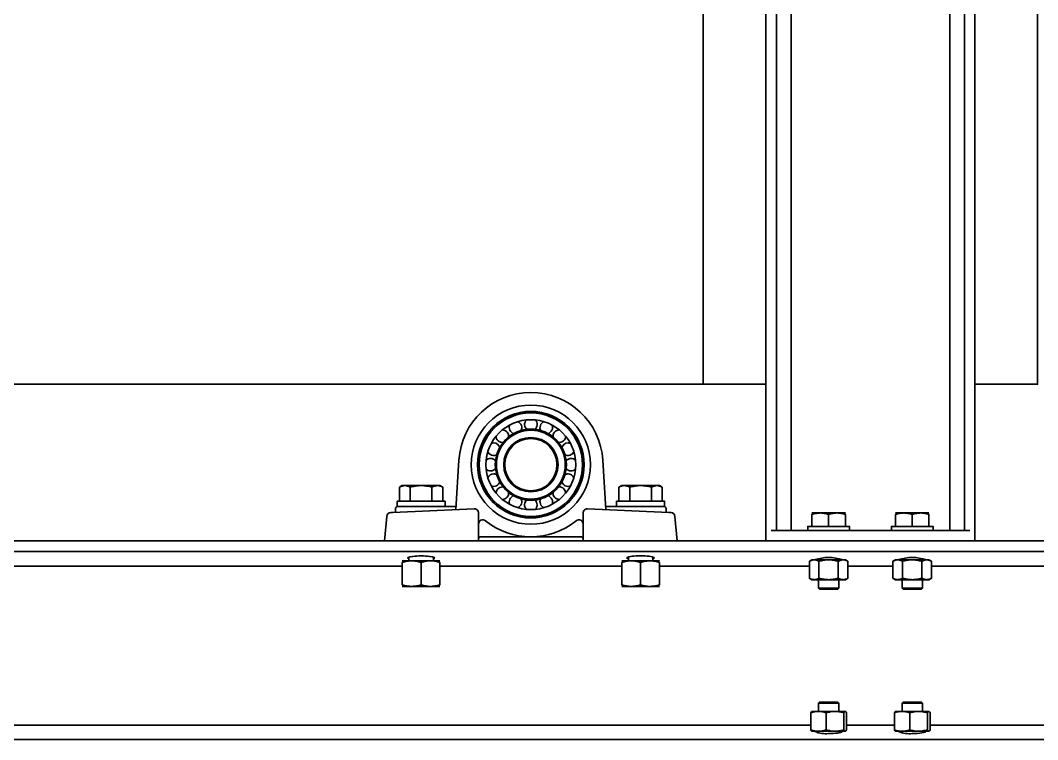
# Model space of a CAD drawing. Header units: millimetres. Extents: x -8400 to 8400, y -5940 to 5940.
# Drawn here: x -4078.1 to -3591.3, y 2645.8 to 2989.8 of the extents above; entities that cross this region are included whole.
import ezdxf

# ---------------------------------------------------------------- set-up
doc = ezdxf.new("R2010")
doc.units = ezdxf.units.MM
doc.layers.add('粗实线层', color=7, linetype='Continuous', lineweight=35)

msp = doc.modelspace()

# ---------------------------------------------------------------- linework, layer by layer
at = {"layer": '粗实线层', "linetype": 'Continuous', "lineweight": 35}
for points in [[(-3621.342, 3240.771), (-3721.342, 3240.771), (-3721.342, 2740.77), (-3621.342, 2740.77)], [(-3785.842, 2731.27), (-3784.42, 2731.27), (-3782.905, 2731.27), (-3781.342, 2731.27), (-3779.779, 2731.27), (-3778.264, 2731.27), (-3776.842, 2731.27), (-3776.985, 2731.27), (-3777.129, 2731.267), (-3777.201, 2731.265), (-3777.272, 2731.262), (-3777.344, 2731.26), (-3777.416, 2731.256), (-3777.702, 2731.239), (-3777.987, 2731.215), (-3778.554, 2731.147), (-3779.118, 2731.053), (-3780.236, 2730.799), (-3781.342, 2730.467), (-3782.45, 2730.8), (-3783.569, 2731.054), (-3784.132, 2731.147), (-3784.699, 2731.215), (-3785.269, 2731.256)], [(-3695.961, 2731.056), (-3695.395, 2731.211), (-3694.823, 2731.352), (-3694.679, 2731.385), (-3694.535, 2731.416), (-3694.391, 2731.446), (-3694.247, 2731.475), (-3693.958, 2731.53), (-3693.669, 2731.579), (-3693.09, 2731.661), (-3692.509, 2731.721), (-3691.926, 2731.758), (-3691.342, 2731.77), (-3690.755, 2731.758), (-3690.167, 2731.721), (-3690.093, 2731.714), (-3690.019, 2731.708), (-3689.946, 2731.7), (-3689.872, 2731.693), (-3689.726, 2731.677), (-3689.579, 2731.66), (-3689.288, 2731.621), (-3688.998, 2731.576), (-3688.422, 2731.472), (-3687.851, 2731.35), (-3687.285, 2731.211), (-3686.723, 2731.056), (-3686.155, 2731.352), (-3685.582, 2731.577), (-3685.293, 2731.66), (-3685.001, 2731.721), (-3684.855, 2731.743), (-3684.708, 2731.758), (-3684.635, 2731.763), (-3684.561, 2731.767), (-3684.487, 2731.77), (-3684.414, 2731.77), (-3685.214, 2731.77), (-3686.2, 2731.77), (-3687.342, 2731.77), (-3688.606, 2731.77), (-3689.953, 2731.77), (-3691.342, 2731.77), (-3692.731, 2731.77), (-3694.078, 2731.77), (-3695.342, 2731.77), (-3696.484, 2731.77), (-3697.47, 2731.77), (-3698.27, 2731.77), (-3698.344, 2731.77), (-3698.417, 2731.767), (-3698.491, 2731.763), (-3698.565, 2731.758), (-3698.712, 2731.743), (-3698.858, 2731.721), (-3699.149, 2731.66), (-3699.438, 2731.577), (-3700.012, 2731.352), (-3700.58, 2731.056), (-3699.342, 2731.77), (-3699.22, 2731.77), (-3698.859, 2731.77), (-3698.27, 2731.77), (-3697.976, 2731.758), (-3697.683, 2731.721), (-3697.393, 2731.661), (-3697.104, 2731.578), (-3696.53, 2731.352)], [(-3646.723, 2731.056), (-3647.285, 2731.211), (-3647.851, 2731.35), (-3648.422, 2731.472), (-3648.998, 2731.576), (-3649.288, 2731.621), (-3649.579, 2731.66), (-3649.726, 2731.677), (-3649.872, 2731.693), (-3649.946, 2731.7), (-3650.019, 2731.708), (-3650.093, 2731.714), (-3650.167, 2731.721), (-3650.755, 2731.758), (-3651.342, 2731.77), (-3651.926, 2731.758), (-3652.509, 2731.721), (-3653.09, 2731.661), (-3653.669, 2731.579), (-3653.958, 2731.53), (-3654.247, 2731.475), (-3654.391, 2731.446), (-3654.535, 2731.416), (-3654.679, 2731.385), (-3654.823, 2731.352), (-3655.395, 2731.211), (-3655.961, 2731.056), (-3655.961, 2722.985), (-3656.528, 2722.689), (-3657.102, 2722.463), (-3657.391, 2722.38), (-3657.683, 2722.32), (-3657.829, 2722.298), (-3657.976, 2722.283), (-3658.049, 2722.277), (-3658.123, 2722.274), (-3658.197, 2722.271), (-3658.27, 2722.271), (-3657.47, 2722.271), (-3656.484, 2722.271), (-3655.342, 2722.271), (-3654.078, 2722.271), (-3652.731, 2722.271), (-3651.342, 2722.271), (-3649.953, 2722.271), (-3648.606, 2722.271), (-3647.342, 2722.271), (-3646.2, 2722.271), (-3645.214, 2722.271), (-3644.414, 2722.271), (-3643.824, 2722.271), (-3643.463, 2722.271), (-3643.342, 2722.271), (-3642.104, 2722.985), (-3642.104, 2731.056), (-3642.673, 2731.352), (-3643.247, 2731.578), (-3643.536, 2731.661), (-3643.827, 2731.721), (-3644.12, 2731.758), (-3644.414, 2731.77), (-3644.487, 2731.77), (-3644.561, 2731.767), (-3644.635, 2731.763), (-3644.708, 2731.758), (-3644.855, 2731.743), (-3645.001, 2731.721), (-3645.292, 2731.66), (-3645.582, 2731.577), (-3646.155, 2731.352)], [(-3692.544, 2658.556), (-3693.447, 2658.852), (-3694.358, 2659.078), (-3694.817, 2659.161), (-3695.278, 2659.221), (-3695.742, 2659.258), (-3696.21, 2659.271), (-3696.326, 2659.269), (-3696.443, 2659.267), (-3696.56, 2659.263), (-3696.677, 2659.258), (-3696.91, 2659.242), (-3697.142, 2659.221), (-3697.604, 2659.16), (-3698.063, 2659.077), (-3698.974, 2658.852), (-3699.875, 2658.556), (-3699.875, 2650.485), (-3698.972, 2650.189), (-3698.061, 2649.963), (-3697.602, 2649.88), (-3697.141, 2649.82), (-3696.676, 2649.783), (-3696.21, 2649.77), (-3696.093, 2649.771), (-3695.976, 2649.773), (-3695.859, 2649.777), (-3695.742, 2649.783), (-3695.509, 2649.799), (-3695.277, 2649.82), (-3694.815, 2649.881), (-3694.356, 2649.963), (-3693.445, 2650.189), (-3692.544, 2650.485)], [(-3652.544, 2658.556), (-3653.447, 2658.852), (-3654.358, 2659.078), (-3654.817, 2659.161), (-3655.278, 2659.221), (-3655.742, 2659.258), (-3656.21, 2659.271), (-3656.326, 2659.269), (-3656.443, 2659.267), (-3656.56, 2659.263), (-3656.677, 2659.258), (-3656.91, 2659.242), (-3657.142, 2659.221), (-3657.604, 2659.16), (-3658.063, 2659.077), (-3658.974, 2658.852), (-3659.875, 2658.556), (-3659.875, 2650.485), (-3658.972, 2650.189), (-3658.061, 2649.963), (-3657.602, 2649.88), (-3657.141, 2649.82), (-3656.676, 2649.783), (-3656.21, 2649.77), (-3656.093, 2649.771), (-3655.976, 2649.773), (-3655.859, 2649.777), (-3655.742, 2649.783), (-3655.509, 2649.799), (-3655.277, 2649.82), (-3654.815, 2649.881), (-3654.356, 2649.963), (-3653.445, 2650.189), (-3652.544, 2650.485)], [(-3684.011, 2650.485), (-3683.863, 2650.189), (-3683.714, 2649.963), (-3683.638, 2649.88), (-3683.563, 2649.82), (-3683.487, 2649.783), (-3683.41, 2649.77), (-3683.711, 2649.77), (-3684.244, 2649.77), (-3684.993, 2649.77), (-3685.935, 2649.77), (-3687.041, 2649.77), (-3688.278, 2649.77), (-3687.736, 2649.783), (-3687.192, 2649.82), (-3687.124, 2649.826), (-3687.056, 2649.833), (-3686.988, 2649.84), (-3686.92, 2649.847), (-3686.785, 2649.864), (-3686.65, 2649.881), (-3686.38, 2649.92), (-3686.112, 2649.965), (-3685.58, 2650.068), (-3685.053, 2650.191), (-3684.53, 2650.33)]]:
    msp.add_lwpolyline(points, close=True, dxfattribs=at)
for points in [[(-3716.342, 3235.771), (-3716.342, 2745.77)], [(-3709.342, 2745.77), (-3709.342, 3235.771)], [(-3633.342, 3235.771), (-3633.342, 2745.77)], [(-3626.342, 2745.77), (-3626.342, 3235.771)], [(-3721.342, 3165.77), (-3751.342, 3165.77), (-3751.342, 2815.77), (-3721.342, 2815.77)], [(-3621.342, 3165.77), (-3591.342, 3165.77), (-3591.342, 2815.77), (-3621.342, 2815.77)], [(-4621.351, 2815.77), (-3751.358, 2815.77)], [(-3896.734, 2766.467), (-3895.342, 2767.27), (-3895.205, 2767.27), (-3894.799, 2767.27), (-3894.136, 2767.27), (-3894.467, 2767.256), (-3894.796, 2767.215), (-3895.123, 2767.147), (-3895.449, 2767.054), (-3896.094, 2766.8), (-3896.734, 2766.467), (-3896.734, 2759.771)], [(-3875.95, 2759.771), (-3875.95, 2766.467), (-3876.588, 2766.799), (-3877.234, 2767.053), (-3877.559, 2767.147), (-3877.887, 2767.215), (-3878.051, 2767.239), (-3878.216, 2767.256), (-3878.258, 2767.26), (-3878.299, 2767.262), (-3878.341, 2767.265), (-3878.382, 2767.267), (-3878.465, 2767.27), (-3878.548, 2767.27), (-3879.448, 2767.27), (-3880.557, 2767.27), (-3881.842, 2767.27), (-3883.264, 2767.27), (-3884.779, 2767.27), (-3886.342, 2767.27), (-3887.905, 2767.27), (-3889.42, 2767.27), (-3890.842, 2767.27), (-3892.127, 2767.27), (-3893.236, 2767.27), (-3894.136, 2767.27), (-3894.053, 2767.27), (-3893.971, 2767.267), (-3893.929, 2767.265), (-3893.888, 2767.262), (-3893.846, 2767.26), (-3893.805, 2767.256), (-3893.64, 2767.239), (-3893.475, 2767.215), (-3893.148, 2767.147), (-3892.822, 2767.053), (-3892.177, 2766.799), (-3891.538, 2766.467)], [(-3891.538, 2759.771), (-3891.538, 2766.467), (-3890.901, 2766.642), (-3890.258, 2766.8), (-3890.096, 2766.836), (-3889.934, 2766.872), (-3889.772, 2766.906), (-3889.61, 2766.939), (-3889.285, 2767), (-3888.96, 2767.055), (-3888.308, 2767.148), (-3887.655, 2767.215), (-3886.999, 2767.256), (-3886.342, 2767.27), (-3885.682, 2767.256), (-3885.02, 2767.215), (-3884.937, 2767.207), (-3884.854, 2767.2), (-3884.771, 2767.192), (-3884.689, 2767.184), (-3884.524, 2767.166), (-3884.359, 2767.146), (-3884.031, 2767.102), (-3883.705, 2767.052), (-3883.057, 2766.935), (-3882.415, 2766.797), (-3881.778, 2766.641), (-3881.146, 2766.467), (-3881.146, 2759.771)], [(-3881.146, 2766.467), (-3880.506, 2766.8), (-3879.86, 2767.054), (-3879.535, 2767.147), (-3879.208, 2767.215), (-3878.879, 2767.256), (-3878.548, 2767.27), (-3877.885, 2767.27), (-3877.479, 2767.27), (-3877.342, 2767.27), (-3875.95, 2766.467)], [(-3791.734, 2759.771), (-3791.734, 2766.467), (-3791.094, 2766.8), (-3790.449, 2767.054), (-3790.123, 2767.147), (-3789.796, 2767.215), (-3789.467, 2767.256), (-3789.136, 2767.27), (-3789.054, 2767.27), (-3788.97, 2767.267), (-3788.929, 2767.265), (-3788.888, 2767.262), (-3788.846, 2767.26), (-3788.805, 2767.256), (-3788.64, 2767.239), (-3788.475, 2767.215), (-3788.148, 2767.147), (-3787.822, 2767.053), (-3787.177, 2766.799), (-3786.538, 2766.467)], [(-3770.95, 2766.467), (-3772.342, 2767.27), (-3772.479, 2767.27), (-3772.885, 2767.27), (-3773.548, 2767.27), (-3774.447, 2767.27), (-3775.557, 2767.27), (-3776.842, 2767.27), (-3778.264, 2767.27), (-3779.779, 2767.27), (-3781.342, 2767.27), (-3782.905, 2767.27), (-3784.42, 2767.27), (-3785.842, 2767.27), (-3787.127, 2767.27), (-3788.236, 2767.27), (-3789.136, 2767.27), (-3789.799, 2767.27), (-3790.205, 2767.27), (-3790.342, 2767.27), (-3791.734, 2766.467)], [(-3786.538, 2759.771), (-3786.538, 2766.467), (-3785.901, 2766.642), (-3785.258, 2766.8), (-3785.096, 2766.836), (-3784.934, 2766.872), (-3784.772, 2766.906), (-3784.61, 2766.939), (-3784.285, 2767), (-3783.96, 2767.055), (-3783.308, 2767.148), (-3782.655, 2767.215), (-3782, 2767.256), (-3781.342, 2767.27), (-3780.682, 2767.256), (-3780.02, 2767.215), (-3779.937, 2767.207), (-3779.854, 2767.2), (-3779.771, 2767.192), (-3779.689, 2767.184), (-3779.524, 2767.166), (-3779.359, 2767.146), (-3779.031, 2767.102), (-3778.705, 2767.052), (-3778.057, 2766.935), (-3777.415, 2766.797), (-3776.778, 2766.641), (-3776.146, 2766.467)], [(-3776.146, 2759.771), (-3776.146, 2766.467), (-3775.506, 2766.8), (-3774.86, 2767.054), (-3774.535, 2767.147), (-3774.208, 2767.215), (-3773.879, 2767.256), (-3773.548, 2767.27), (-3773.465, 2767.27), (-3773.382, 2767.267), (-3773.341, 2767.265), (-3773.299, 2767.262), (-3773.258, 2767.26), (-3773.216, 2767.256), (-3773.051, 2767.239), (-3772.887, 2767.215), (-3772.559, 2767.147), (-3772.234, 2767.053), (-3771.588, 2766.799), (-3770.95, 2766.467), (-3770.95, 2759.771)], [(-3836.842, 2760.537), (-3836.842, 2760.535)], [(-3836.681, 2760.509), (-3836.442, 2760.271), (-3836.337, 2760.271), (-3836.029, 2760.271), (-3835.545, 2760.271), (-3834.922, 2760.271), (-3834.212, 2760.271), (-3833.472, 2760.271), (-3832.762, 2760.271), (-3832.139, 2760.271), (-3831.655, 2760.271), (-3831.347, 2760.271), (-3831.242, 2760.271), (-3831.003, 2760.509)], [(-3830.842, 2760.535), (-3830.842, 2760.537), (-3830.842, 2760.537)], [(-3899.902, 2754.413), (-3860.932, 2756.168)], [(-3869.661, 2757.27), (-3878.154, 2757.27), (-3879.352, 2757.27), (-3880.684, 2757.27), (-3882.126, 2757.27), (-3883.649, 2757.27), (-3885.225, 2757.27), (-3886.821, 2757.27), (-3888.409, 2757.27), (-3889.956, 2757.27), (-3891.434, 2757.27), (-3892.814, 2757.27), (-3894.069, 2757.27), (-3895.174, 2757.27), (-3896.11, 2757.27), (-3896.856, 2757.27), (-3897.4, 2757.27), (-3897.731, 2757.27), (-3897.842, 2757.27), (-3897.842, 2759.771), (-3897.735, 2759.771), (-3897.416, 2759.771), (-3896.89, 2759.771), (-3896.168, 2759.771), (-3895.263, 2759.771), (-3894.191, 2759.771), (-3892.974, 2759.771), (-3891.633, 2759.771), (-3890.193, 2759.771), (-3888.682, 2759.771), (-3887.127, 2759.771), (-3885.557, 2759.771), (-3884.002, 2759.771), (-3882.491, 2759.771), (-3881.051, 2759.771), (-3879.71, 2759.771), (-3878.493, 2759.771), (-3877.421, 2759.771), (-3876.516, 2759.771), (-3875.794, 2759.771), (-3875.268, 2759.771), (-3874.949, 2759.771), (-3874.842, 2759.771), (-3874.842, 2757.27)], [(-3869.661, 2757.27), (-3888.996, 2757.27)], [(-3798.023, 2757.27), (-3789.53, 2757.27)], [(-3778.688, 2757.27), (-3798.023, 2757.27)], [(-3789.53, 2757.27), (-3788.332, 2757.27), (-3787, 2757.27), (-3785.558, 2757.27), (-3784.034, 2757.27), (-3782.459, 2757.27), (-3780.863, 2757.27), (-3779.275, 2757.27), (-3777.728, 2757.27), (-3776.25, 2757.27), (-3774.87, 2757.27), (-3773.615, 2757.27), (-3772.51, 2757.27), (-3771.574, 2757.27), (-3770.828, 2757.27), (-3770.284, 2757.27), (-3769.953, 2757.27), (-3769.842, 2757.27), (-3769.842, 2759.771), (-3769.949, 2759.771), (-3770.268, 2759.771), (-3770.794, 2759.771), (-3771.516, 2759.771), (-3772.421, 2759.771), (-3773.493, 2759.771), (-3774.71, 2759.771), (-3776.051, 2759.771), (-3777.491, 2759.771), (-3779.002, 2759.771), (-3780.557, 2759.771), (-3782.127, 2759.771), (-3783.682, 2759.771), (-3785.193, 2759.771), (-3786.633, 2759.771), (-3787.974, 2759.771), (-3789.191, 2759.771), (-3790.263, 2759.771), (-3791.168, 2759.771), (-3791.89, 2759.771), (-3792.416, 2759.771), (-3792.735, 2759.771), (-3792.842, 2759.771), (-3792.842, 2757.27)], [(-3902.812, 2752.544), (-3903.842, 2740.77)], [(-3858.842, 2740.77), (-3858.842, 2754.169)], [(-3763.842, 2740.77), (-3764.872, 2752.544)], [(-3699.342, 2754.171), (-3699.22, 2754.171), (-3698.859, 2754.171), (-3698.27, 2754.171), (-3697.47, 2754.171), (-3696.484, 2754.171), (-3695.342, 2754.171), (-3694.078, 2754.171), (-3692.731, 2754.171), (-3691.342, 2754.171), (-3689.953, 2754.171), (-3688.606, 2754.171), (-3687.342, 2754.171), (-3687.852, 2754.158), (-3688.358, 2754.121), (-3688.862, 2754.061), (-3689.362, 2753.978), (-3690.357, 2753.752), (-3691.342, 2753.456), (-3691.342, 2747.77)], [(-3699.342, 2747.77), (-3699.342, 2753.456), (-3698.357, 2753.752), (-3697.362, 2753.978), (-3696.862, 2754.061), (-3696.358, 2754.121), (-3695.852, 2754.158), (-3695.342, 2754.171), (-3695.214, 2754.169), (-3695.087, 2754.167), (-3694.959, 2754.163), (-3694.832, 2754.158), (-3694.578, 2754.142), (-3694.324, 2754.121), (-3693.82, 2754.06), (-3693.319, 2753.978), (-3692.325, 2753.751), (-3691.342, 2753.456)], [(-3683.342, 2754.171), (-3683.463, 2754.171), (-3683.824, 2754.171), (-3684.414, 2754.171), (-3685.214, 2754.171), (-3686.2, 2754.171), (-3687.342, 2754.171), (-3687.215, 2754.169), (-3687.087, 2754.167), (-3686.959, 2754.163), (-3686.832, 2754.158), (-3686.578, 2754.142), (-3686.324, 2754.121), (-3685.82, 2754.06), (-3685.319, 2753.978), (-3684.325, 2753.751), (-3683.342, 2753.456), (-3683.342, 2747.77)], [(-3659.342, 2754.171), (-3659.22, 2754.171), (-3658.859, 2754.171), (-3658.27, 2754.171), (-3657.47, 2754.171), (-3656.484, 2754.171), (-3655.342, 2754.171), (-3654.078, 2754.171), (-3652.731, 2754.171), (-3651.342, 2754.171), (-3649.953, 2754.171), (-3648.606, 2754.171), (-3647.342, 2754.171), (-3647.215, 2754.169), (-3647.087, 2754.167), (-3646.959, 2754.163), (-3646.832, 2754.158), (-3646.578, 2754.142), (-3646.324, 2754.121), (-3645.82, 2754.06), (-3645.319, 2753.978), (-3644.325, 2753.751), (-3643.342, 2753.456), (-3643.342, 2747.77)], [(-3659.342, 2747.77), (-3659.342, 2753.456), (-3658.357, 2753.752), (-3657.362, 2753.978), (-3656.862, 2754.061), (-3656.358, 2754.121), (-3655.851, 2754.158), (-3655.342, 2754.171), (-3655.214, 2754.169), (-3655.087, 2754.167), (-3654.959, 2754.163), (-3654.832, 2754.158), (-3654.577, 2754.142), (-3654.324, 2754.121), (-3653.82, 2754.06), (-3653.319, 2753.978), (-3652.325, 2753.751), (-3651.342, 2753.456)], [(-3643.342, 2754.171), (-3643.463, 2754.171), (-3643.824, 2754.171), (-3644.414, 2754.171), (-3645.214, 2754.171), (-3646.2, 2754.171), (-3647.342, 2754.171), (-3647.851, 2754.158), (-3648.358, 2754.121), (-3648.862, 2754.061), (-3649.362, 2753.978), (-3650.357, 2753.752), (-3651.342, 2753.456), (-3651.342, 2747.77)], [(-3623.775, 2745.77), (-3718.909, 2745.77)], [(-3681.342, 2745.77), (-3681.342, 2747.77), (-3681.444, 2747.77), (-3681.747, 2747.77), (-3682.246, 2747.77), (-3682.929, 2747.77), (-3683.784, 2747.77), (-3684.793, 2747.77), (-3685.936, 2747.77), (-3687.188, 2747.77), (-3688.525, 2747.77), (-3689.919, 2747.77), (-3691.342, 2747.77), (-3692.765, 2747.77), (-3694.159, 2747.77), (-3695.496, 2747.77), (-3696.748, 2747.77), (-3697.89, 2747.77), (-3698.899, 2747.77), (-3699.754, 2747.77), (-3700.438, 2747.77), (-3700.937, 2747.77), (-3701.24, 2747.77), (-3701.342, 2747.77), (-3701.342, 2745.77)], [(-3641.342, 2745.77), (-3641.342, 2747.77), (-3641.444, 2747.77), (-3641.747, 2747.77), (-3642.246, 2747.77), (-3642.929, 2747.77), (-3643.784, 2747.77), (-3644.793, 2747.77), (-3645.936, 2747.77), (-3647.188, 2747.77), (-3648.525, 2747.77), (-3649.919, 2747.77), (-3651.342, 2747.77), (-3652.765, 2747.77), (-3654.159, 2747.77), (-3655.496, 2747.77), (-3656.748, 2747.77), (-3657.891, 2747.77), (-3658.899, 2747.77), (-3659.754, 2747.77), (-3660.438, 2747.77), (-3660.937, 2747.77), (-3661.24, 2747.77), (-3661.342, 2747.77), (-3661.342, 2745.77)], [(-1771.342, 2738.337), (-1771.342, 2740.77), (-5571.342, 2740.77), (-5571.342, 2738.337)], [(-1771.342, 2735.77), (-5571.342, 2735.77)], [(-3886.342, 2730.467), (-3887.451, 2730.8), (-3888.569, 2731.054), (-3889.132, 2731.147), (-3889.699, 2731.215), (-3890.269, 2731.256), (-3890.842, 2731.27), (-3890.985, 2731.27), (-3891.129, 2731.267), (-3891.201, 2731.265), (-3891.272, 2731.262), (-3891.344, 2731.26), (-3891.416, 2731.256), (-3891.702, 2731.239), (-3891.987, 2731.215), (-3892.554, 2731.147), (-3893.118, 2731.053), (-3894.236, 2730.799), (-3895.342, 2730.467), (-3895.342, 2719.874), (-3894.233, 2719.541), (-3893.115, 2719.287), (-3892.552, 2719.194), (-3891.985, 2719.126), (-3891.415, 2719.084), (-3890.842, 2719.07), (-3889.42, 2719.07), (-3887.905, 2719.07), (-3886.342, 2719.07), (-3884.779, 2719.07), (-3883.264, 2719.07), (-3881.842, 2719.07), (-3880.557, 2719.07), (-3879.448, 2719.07), (-3878.548, 2719.07), (-3877.885, 2719.07), (-3877.479, 2719.07), (-3877.342, 2719.07)], [(-3895.342, 2731.27), (-3895.205, 2731.27), (-3894.799, 2731.27), (-3894.136, 2731.27), (-3893.236, 2731.27), (-3892.127, 2731.27), (-3890.842, 2731.27), (-3889.42, 2731.27), (-3887.905, 2731.27), (-3886.342, 2731.27), (-3884.779, 2731.27), (-3883.264, 2731.27), (-3881.842, 2731.27), (-3881.985, 2731.27), (-3882.129, 2731.267), (-3882.201, 2731.265), (-3882.272, 2731.262), (-3882.344, 2731.26), (-3882.416, 2731.256), (-3882.702, 2731.239), (-3882.987, 2731.215), (-3883.554, 2731.147), (-3884.118, 2731.053), (-3885.235, 2730.799), (-3886.342, 2730.467), (-3886.342, 2719.874), (-3887.448, 2719.541), (-3888.566, 2719.287), (-3889.13, 2719.194), (-3889.697, 2719.126), (-3889.982, 2719.102), (-3890.268, 2719.084), (-3890.34, 2719.081), (-3890.411, 2719.078), (-3890.483, 2719.076), (-3890.555, 2719.074), (-3890.699, 2719.071), (-3890.842, 2719.07), (-3892.127, 2719.07), (-3893.236, 2719.07), (-3894.136, 2719.07), (-3894.799, 2719.07), (-3895.205, 2719.07), (-3895.342, 2719.07)], [(-3892.192, 2733.082), (-3892.192, 2731.27)], [(-3886.342, 2719.874), (-3885.233, 2719.541), (-3884.115, 2719.287), (-3883.552, 2719.194), (-3882.985, 2719.126), (-3882.415, 2719.084), (-3881.842, 2719.07), (-3881.699, 2719.071), (-3881.555, 2719.074), (-3881.483, 2719.076), (-3881.411, 2719.078), (-3881.34, 2719.081), (-3881.268, 2719.084), (-3880.982, 2719.102), (-3880.697, 2719.126), (-3880.13, 2719.194), (-3879.566, 2719.287), (-3878.448, 2719.541), (-3877.342, 2719.874), (-3877.342, 2730.467), (-3878.45, 2730.8), (-3879.569, 2731.054), (-3880.132, 2731.147), (-3880.699, 2731.215), (-3881.269, 2731.256), (-3881.842, 2731.27), (-3880.557, 2731.27), (-3879.448, 2731.27), (-3878.548, 2731.27), (-3877.885, 2731.27), (-3877.479, 2731.27), (-3877.342, 2731.27)], [(-3880.492, 2731.27), (-3880.492, 2733.082)], [(-3790.342, 2731.27), (-3790.205, 2731.27), (-3789.799, 2731.27), (-3789.136, 2731.27), (-3788.236, 2731.27), (-3787.127, 2731.27), (-3785.842, 2731.27), (-3785.985, 2731.27), (-3786.129, 2731.267), (-3786.201, 2731.265), (-3786.272, 2731.262), (-3786.344, 2731.26), (-3786.416, 2731.256), (-3786.702, 2731.239), (-3786.987, 2731.215), (-3787.554, 2731.147), (-3788.118, 2731.053), (-3789.236, 2730.799), (-3790.342, 2730.467), (-3790.342, 2719.874), (-3789.233, 2719.541), (-3788.115, 2719.287), (-3787.552, 2719.194), (-3786.985, 2719.126), (-3786.415, 2719.084), (-3785.842, 2719.07), (-3785.699, 2719.071), (-3785.555, 2719.074), (-3785.483, 2719.076), (-3785.411, 2719.078), (-3785.34, 2719.081), (-3785.268, 2719.084), (-3784.982, 2719.102), (-3784.697, 2719.126), (-3784.13, 2719.194), (-3783.566, 2719.287), (-3782.448, 2719.541), (-3781.342, 2719.874)], [(-3787.192, 2733.082), (-3787.192, 2731.27)], [(-3781.342, 2730.467), (-3781.342, 2719.874), (-3780.233, 2719.541), (-3779.115, 2719.287), (-3778.551, 2719.194), (-3777.985, 2719.126), (-3777.415, 2719.084), (-3776.842, 2719.07), (-3776.699, 2719.071), (-3776.555, 2719.074), (-3776.483, 2719.076), (-3776.412, 2719.078), (-3776.34, 2719.081), (-3776.268, 2719.084), (-3775.982, 2719.102), (-3775.697, 2719.126), (-3775.13, 2719.194), (-3774.566, 2719.287), (-3773.448, 2719.541), (-3772.342, 2719.874), (-3772.342, 2730.467), (-3773.451, 2730.8), (-3774.569, 2731.054), (-3775.132, 2731.147), (-3775.699, 2731.215), (-3776.269, 2731.256), (-3776.842, 2731.27), (-3775.557, 2731.27), (-3774.447, 2731.27), (-3773.548, 2731.27), (-3772.885, 2731.27), (-3772.479, 2731.27), (-3772.342, 2731.27)], [(-3775.491, 2731.27), (-3775.491, 2733.082)], [(-3700.58, 2731.056), (-3700.58, 2722.985), (-3700.011, 2722.689), (-3699.437, 2722.463), (-3699.148, 2722.38), (-3698.857, 2722.319), (-3698.564, 2722.283), (-3698.27, 2722.271), (-3698.859, 2722.271), (-3699.22, 2722.271), (-3699.342, 2722.271), (-3700.58, 2722.985)], [(-3686.723, 2731.056), (-3686.723, 2722.985), (-3686.154, 2722.689), (-3685.58, 2722.463), (-3685.291, 2722.38), (-3685, 2722.319), (-3684.708, 2722.283), (-3684.414, 2722.271), (-3683.824, 2722.271), (-3683.463, 2722.271), (-3683.342, 2722.271), (-3682.104, 2722.985), (-3682.672, 2722.689), (-3683.246, 2722.463), (-3683.535, 2722.38), (-3683.826, 2722.32), (-3683.972, 2722.298), (-3684.119, 2722.283), (-3684.193, 2722.277), (-3684.267, 2722.274), (-3684.34, 2722.271), (-3684.414, 2722.271), (-3685.214, 2722.271), (-3686.2, 2722.271), (-3687.342, 2722.271), (-3688.606, 2722.271), (-3689.953, 2722.271), (-3691.342, 2722.271), (-3692.731, 2722.271), (-3694.078, 2722.271), (-3695.342, 2722.271), (-3696.484, 2722.271), (-3697.47, 2722.271), (-3698.27, 2722.271), (-3698.197, 2722.271), (-3698.123, 2722.274), (-3698.049, 2722.277), (-3697.976, 2722.283), (-3697.829, 2722.298), (-3697.683, 2722.32), (-3697.391, 2722.38), (-3697.102, 2722.463), (-3696.529, 2722.689), (-3695.961, 2722.985), (-3695.961, 2731.056)], [(-3696.208, 2732.53), (-3696.208, 2731.77)], [(-3686.476, 2731.77), (-3686.476, 2732.53)], [(-3682.104, 2722.985), (-3682.104, 2731.056), (-3682.673, 2731.352), (-3683.247, 2731.578), (-3683.536, 2731.661), (-3683.827, 2731.721), (-3684.12, 2731.758), (-3684.414, 2731.77), (-3683.824, 2731.77), (-3683.463, 2731.77), (-3683.342, 2731.77), (-3682.104, 2731.056)], [(-3642.104, 2731.056), (-3643.342, 2731.77), (-3643.463, 2731.77), (-3643.824, 2731.77), (-3644.414, 2731.77), (-3645.214, 2731.77), (-3646.2, 2731.77), (-3647.342, 2731.77), (-3648.606, 2731.77), (-3649.953, 2731.77), (-3651.342, 2731.77), (-3652.731, 2731.77), (-3654.078, 2731.77), (-3655.342, 2731.77), (-3656.484, 2731.77), (-3657.47, 2731.77), (-3658.27, 2731.77), (-3658.344, 2731.77), (-3658.417, 2731.767), (-3658.491, 2731.763), (-3658.565, 2731.758), (-3658.711, 2731.743), (-3658.858, 2731.721), (-3659.149, 2731.66), (-3659.438, 2731.577), (-3660.012, 2731.352), (-3660.58, 2731.056), (-3659.342, 2731.77), (-3659.22, 2731.77), (-3658.859, 2731.77), (-3658.27, 2731.77), (-3657.976, 2731.758), (-3657.684, 2731.721), (-3657.393, 2731.661), (-3657.104, 2731.578), (-3656.53, 2731.352), (-3655.961, 2731.056)], [(-3660.58, 2731.056), (-3660.58, 2722.985), (-3660.011, 2722.689), (-3659.437, 2722.463), (-3659.148, 2722.38), (-3658.857, 2722.319), (-3658.564, 2722.283), (-3658.27, 2722.271), (-3658.859, 2722.271), (-3659.22, 2722.271), (-3659.342, 2722.271), (-3660.58, 2722.985)], [(-3656.208, 2732.53), (-3656.208, 2731.77)], [(-3646.723, 2731.056), (-3646.723, 2722.985), (-3646.154, 2722.689), (-3645.58, 2722.463), (-3645.291, 2722.38), (-3645, 2722.319), (-3644.708, 2722.283), (-3644.414, 2722.271), (-3644.34, 2722.271), (-3644.267, 2722.274), (-3644.193, 2722.277), (-3644.119, 2722.283), (-3643.973, 2722.298), (-3643.826, 2722.32), (-3643.535, 2722.38), (-3643.246, 2722.463), (-3642.672, 2722.689), (-3642.104, 2722.985)], [(-3646.476, 2731.77), (-3646.476, 2732.53)], [(-4097.298, 2728.771), (-3895.304, 2728.771)], [(-3877.314, 2728.771), (-3790.329, 2728.771)], [(-3772.339, 2728.771), (-3700.555, 2728.771)], [(-3682.089, 2728.771), (-3660.595, 2728.771)], [(-3642.129, 2728.771), (-3570.345, 2728.771)], [(-3696.208, 2722.271), (-3696.208, 2718.257), (-3695.721, 2717.771), (-3695.612, 2717.771), (-3695.288, 2717.771), (-3694.766, 2717.771), (-3694.073, 2717.771), (-3693.242, 2717.771), (-3692.317, 2717.771), (-3691.342, 2717.771), (-3690.367, 2717.771), (-3689.442, 2717.771), (-3688.611, 2717.771), (-3687.918, 2717.771), (-3687.396, 2717.771), (-3687.072, 2717.771), (-3686.963, 2717.771), (-3686.476, 2718.257), (-3686.476, 2722.271)], [(-3695.961, 2722.985), (-3695.395, 2722.829), (-3694.823, 2722.689), (-3694.679, 2722.656), (-3694.535, 2722.624), (-3694.391, 2722.595), (-3694.247, 2722.566), (-3693.958, 2722.511), (-3693.669, 2722.462), (-3693.09, 2722.38), (-3692.509, 2722.319), (-3691.926, 2722.282), (-3691.342, 2722.271), (-3690.755, 2722.283), (-3690.167, 2722.32), (-3690.093, 2722.326), (-3690.019, 2722.333), (-3689.946, 2722.34), (-3689.872, 2722.348), (-3689.726, 2722.364), (-3689.579, 2722.381), (-3689.288, 2722.42), (-3688.998, 2722.464), (-3688.422, 2722.568), (-3687.851, 2722.691), (-3687.285, 2722.83), (-3686.723, 2722.985)], [(-3656.208, 2722.271), (-3656.208, 2718.257), (-3655.721, 2717.771), (-3655.612, 2717.771), (-3655.288, 2717.771), (-3654.766, 2717.771), (-3654.073, 2717.771), (-3653.242, 2717.771), (-3652.316, 2717.771), (-3651.342, 2717.771), (-3650.368, 2717.771), (-3649.442, 2717.771), (-3648.612, 2717.771), (-3647.918, 2717.771), (-3647.396, 2717.771), (-3647.072, 2717.771), (-3646.962, 2717.771), (-3646.476, 2718.257), (-3646.476, 2722.271)], [(-3655.961, 2722.985), (-3655.395, 2722.829), (-3654.823, 2722.689), (-3654.679, 2722.656), (-3654.535, 2722.624), (-3654.391, 2722.595), (-3654.247, 2722.566), (-3653.958, 2722.511), (-3653.669, 2722.462), (-3653.09, 2722.38), (-3652.509, 2722.319), (-3651.926, 2722.282), (-3651.342, 2722.271), (-3650.755, 2722.283), (-3650.167, 2722.32), (-3650.093, 2722.326), (-3650.019, 2722.333), (-3649.946, 2722.34), (-3649.872, 2722.348), (-3649.726, 2722.364), (-3649.579, 2722.381), (-3649.288, 2722.42), (-3648.998, 2722.464), (-3648.422, 2722.568), (-3647.851, 2722.691), (-3647.285, 2722.83), (-3646.723, 2722.985)], [(-3772.342, 2719.07), (-3772.479, 2719.07), (-3772.885, 2719.07), (-3773.548, 2719.07), (-3774.447, 2719.07), (-3775.557, 2719.07), (-3776.842, 2719.07), (-3778.264, 2719.07), (-3779.779, 2719.07), (-3781.342, 2719.07), (-3782.905, 2719.07), (-3784.42, 2719.07), (-3785.842, 2719.07), (-3787.127, 2719.07), (-3788.236, 2719.07), (-3789.136, 2719.07), (-3789.799, 2719.07), (-3790.205, 2719.07), (-3790.342, 2719.07)], [(-3696.208, 2718.257), (-3696.102, 2718.257), (-3695.787, 2718.257), (-3695.279, 2718.257), (-3694.598, 2718.257), (-3693.775, 2718.257), (-3692.846, 2718.257), (-3691.85, 2718.257), (-3690.833, 2718.257), (-3689.838, 2718.257), (-3688.909, 2718.257), (-3688.086, 2718.257), (-3687.405, 2718.257), (-3686.897, 2718.257), (-3686.582, 2718.257), (-3686.476, 2718.257)], [(-3656.208, 2718.257), (-3656.102, 2718.257), (-3655.787, 2718.257), (-3655.279, 2718.257), (-3654.598, 2718.257), (-3653.775, 2718.257), (-3652.846, 2718.257), (-3651.851, 2718.257), (-3650.833, 2718.257), (-3649.838, 2718.257), (-3648.909, 2718.257), (-3648.086, 2718.257), (-3647.405, 2718.257), (-3646.897, 2718.257), (-3646.582, 2718.257), (-3646.476, 2718.257)], [(-3686.476, 2659.27), (-3686.476, 2663.284), (-3686.963, 2663.771), (-3687.077, 2663.771), (-3687.414, 2663.771), (-3687.956, 2663.771), (-3688.675, 2663.771), (-3689.534, 2663.771), (-3690.487, 2663.771), (-3691.484, 2663.771), (-3692.474, 2663.771), (-3693.405, 2663.771), (-3694.228, 2663.771), (-3694.901, 2663.771), (-3695.387, 2663.771), (-3695.637, 2663.771), (-3695.721, 2663.771), (-3696.208, 2663.284), (-3696.208, 2659.27)], [(-3686.476, 2663.284), (-3686.584, 2663.284), (-3686.904, 2663.284), (-3687.422, 2663.284), (-3688.115, 2663.284), (-3688.951, 2663.284), (-3689.893, 2663.284), (-3690.901, 2663.284), (-3691.927, 2663.284), (-3692.928, 2663.284), (-3693.858, 2663.284), (-3694.676, 2663.284), (-3695.346, 2663.284), (-3695.837, 2663.284), (-3696.114, 2663.284), (-3696.208, 2663.284)], [(-3656.208, 2659.27), (-3656.208, 2663.284), (-3655.721, 2663.771), (-3655.637, 2663.771), (-3655.387, 2663.771), (-3654.901, 2663.771), (-3654.228, 2663.771), (-3653.405, 2663.771), (-3652.474, 2663.771), (-3651.484, 2663.771), (-3650.487, 2663.771), (-3649.534, 2663.771), (-3648.675, 2663.771), (-3647.956, 2663.771), (-3647.414, 2663.771), (-3647.077, 2663.771), (-3646.962, 2663.771), (-3646.476, 2663.284)], [(-3646.476, 2659.27), (-3646.476, 2663.284), (-3646.584, 2663.284), (-3646.904, 2663.284), (-3647.422, 2663.284), (-3648.115, 2663.284), (-3648.951, 2663.284), (-3649.893, 2663.284), (-3650.9, 2663.284), (-3651.927, 2663.284), (-3652.928, 2663.284), (-3653.858, 2663.284), (-3654.676, 2663.284), (-3655.346, 2663.284), (-3655.837, 2663.284), (-3656.114, 2663.284), (-3656.208, 2663.284)], [(-3699.875, 2658.556), (-3699.727, 2658.852), (-3699.577, 2659.078), (-3699.502, 2659.161), (-3699.427, 2659.221), (-3699.411, 2659.231)], [(-3699.414, 2659.229), (-3699.342, 2659.271), (-3699.208, 2659.271), (-3698.81, 2659.271), (-3698.162, 2659.271), (-3697.285, 2659.271), (-3696.21, 2659.271), (-3695.033, 2659.271), (-3693.745, 2659.271), (-3692.383, 2659.271), (-3690.99, 2659.271), (-3689.607, 2659.271), (-3688.278, 2659.271), (-3688.817, 2659.258), (-3689.356, 2659.222), (-3689.892, 2659.161), (-3690.427, 2659.079), (-3690.694, 2659.03), (-3690.961, 2658.976), (-3691.094, 2658.946), (-3691.227, 2658.916), (-3691.36, 2658.885), (-3691.493, 2658.852), (-3692.021, 2658.712), (-3692.544, 2658.556)], [(-3684.011, 2658.556), (-3683.863, 2658.852), (-3683.714, 2659.077), (-3683.639, 2659.16), (-3683.563, 2659.221), (-3683.525, 2659.242), (-3683.487, 2659.258), (-3683.468, 2659.263), (-3683.448, 2659.267), (-3683.429, 2659.269), (-3683.41, 2659.271), (-3683.711, 2659.271), (-3684.244, 2659.271), (-3684.993, 2659.271), (-3685.935, 2659.271), (-3687.041, 2659.271), (-3688.278, 2659.271), (-3687.736, 2659.258), (-3687.192, 2659.221), (-3687.124, 2659.214), (-3687.056, 2659.208), (-3686.988, 2659.2), (-3686.92, 2659.193), (-3686.785, 2659.177), (-3686.65, 2659.159), (-3686.38, 2659.12), (-3686.112, 2659.076), (-3685.58, 2658.972), (-3685.053, 2658.85), (-3684.53, 2658.71), (-3684.011, 2658.556), (-3684.011, 2650.485)], [(-3683.41, 2649.77), (-3683.391, 2649.771), (-3683.372, 2649.773), (-3683.352, 2649.777), (-3683.333, 2649.783), (-3683.295, 2649.799), (-3683.257, 2649.82), (-3683.181, 2649.881), (-3683.106, 2649.963), (-3682.957, 2650.189), (-3682.809, 2650.485), (-3682.809, 2658.556), (-3682.957, 2658.852), (-3683.106, 2659.078), (-3683.182, 2659.161), (-3683.257, 2659.221), (-3683.333, 2659.258), (-3683.41, 2659.271)], [(-3659.875, 2658.556), (-3659.727, 2658.852), (-3659.577, 2659.078), (-3659.502, 2659.161), (-3659.427, 2659.221), (-3659.411, 2659.231)], [(-3659.414, 2659.229), (-3659.342, 2659.271), (-3659.208, 2659.271), (-3658.81, 2659.271), (-3658.162, 2659.271), (-3657.285, 2659.271), (-3656.21, 2659.271), (-3655.033, 2659.271), (-3653.745, 2659.271), (-3652.383, 2659.271), (-3650.99, 2659.271), (-3649.607, 2659.271), (-3648.278, 2659.271), (-3648.817, 2659.258), (-3649.356, 2659.222), (-3649.892, 2659.161), (-3650.427, 2659.079), (-3650.694, 2659.03), (-3650.961, 2658.976), (-3651.094, 2658.946), (-3651.227, 2658.916), (-3651.36, 2658.885), (-3651.493, 2658.852), (-3652.021, 2658.712), (-3652.544, 2658.556)], [(-3644.011, 2658.556), (-3644.53, 2658.71), (-3645.053, 2658.85), (-3645.581, 2658.972), (-3646.112, 2659.076), (-3646.38, 2659.12), (-3646.649, 2659.159), (-3646.785, 2659.177), (-3646.92, 2659.193), (-3646.988, 2659.2), (-3647.056, 2659.208), (-3647.124, 2659.214), (-3647.192, 2659.221), (-3647.736, 2659.258), (-3648.278, 2659.271), (-3647.041, 2659.271), (-3645.935, 2659.271), (-3644.993, 2659.271), (-3644.244, 2659.271), (-3643.711, 2659.271), (-3643.41, 2659.271), (-3643.429, 2659.269), (-3643.448, 2659.267), (-3643.467, 2659.263), (-3643.487, 2659.258), (-3643.525, 2659.242), (-3643.563, 2659.221), (-3643.639, 2659.16), (-3643.714, 2659.077), (-3643.863, 2658.852), (-3644.011, 2658.556), (-3644.011, 2650.485), (-3643.863, 2650.189), (-3643.714, 2649.963), (-3643.638, 2649.88), (-3643.563, 2649.82), (-3643.487, 2649.783), (-3643.41, 2649.77), (-3643.711, 2649.77), (-3644.244, 2649.77), (-3644.993, 2649.77), (-3645.935, 2649.77), (-3647.041, 2649.77), (-3648.278, 2649.77), (-3647.736, 2649.783), (-3647.192, 2649.82), (-3647.124, 2649.826), (-3647.056, 2649.833), (-3646.988, 2649.84), (-3646.92, 2649.847), (-3646.785, 2649.864), (-3646.649, 2649.881), (-3646.38, 2649.92), (-3646.112, 2649.965), (-3645.581, 2650.068), (-3645.053, 2650.191), (-3644.53, 2650.33), (-3644.011, 2650.485)], [(-3643.41, 2649.77), (-3643.391, 2649.771), (-3643.372, 2649.773), (-3643.352, 2649.777), (-3643.333, 2649.783), (-3643.295, 2649.799), (-3643.257, 2649.82), (-3643.181, 2649.881), (-3643.106, 2649.963), (-3642.957, 2650.189), (-3642.809, 2650.485), (-3642.809, 2658.556), (-3642.957, 2658.852), (-3643.106, 2659.078), (-3643.182, 2659.161), (-3643.257, 2659.221), (-3643.333, 2659.258), (-3643.41, 2659.271)], [(-3699.842, 2652.77), (-4637.789, 2652.77)], [(-3692.544, 2650.485), (-3692.021, 2650.329), (-3691.493, 2650.189), (-3691.36, 2650.156), (-3691.227, 2650.125), (-3691.094, 2650.094), (-3690.961, 2650.065), (-3690.694, 2650.011), (-3690.427, 2649.962), (-3689.892, 2649.879), (-3689.356, 2649.819), (-3688.817, 2649.783), (-3688.278, 2649.77), (-3689.607, 2649.77), (-3690.99, 2649.77), (-3692.383, 2649.77), (-3693.745, 2649.77), (-3695.033, 2649.77), (-3696.21, 2649.77), (-3697.238, 2649.77), (-3698.087, 2649.77), (-3698.732, 2649.77), (-3699.152, 2649.77), (-3699.334, 2649.77), (-3699.274, 2649.77), (-3699.293, 2649.771), (-3699.312, 2649.773), (-3699.331, 2649.777), (-3699.351, 2649.783), (-3699.389, 2649.799), (-3699.427, 2649.82), (-3699.503, 2649.881), (-3699.578, 2649.963), (-3699.727, 2650.189), (-3699.875, 2650.485)], [(-3696.208, 2649.77), (-3696.208, 2649.011)], [(-3686.476, 2649.011), (-3686.476, 2649.77)], [(-3659.883, 2652.77), (-3682.801, 2652.77)], [(-3652.544, 2650.485), (-3652.021, 2650.329), (-3651.493, 2650.189), (-3651.36, 2650.156), (-3651.227, 2650.125), (-3651.094, 2650.094), (-3650.961, 2650.065), (-3650.694, 2650.011), (-3650.427, 2649.962), (-3649.892, 2649.879), (-3649.356, 2649.819), (-3648.817, 2649.783), (-3648.278, 2649.77), (-3649.607, 2649.77), (-3650.99, 2649.77), (-3652.383, 2649.77), (-3653.745, 2649.77), (-3655.033, 2649.77), (-3656.21, 2649.77), (-3657.238, 2649.77), (-3658.087, 2649.77), (-3658.732, 2649.77), (-3659.152, 2649.77), (-3659.334, 2649.77), (-3659.274, 2649.77), (-3659.293, 2649.771), (-3659.312, 2649.773), (-3659.331, 2649.777), (-3659.351, 2649.783), (-3659.389, 2649.799), (-3659.427, 2649.82), (-3659.503, 2649.881), (-3659.578, 2649.963), (-3659.727, 2650.189), (-3659.875, 2650.485)], [(-3656.208, 2649.77), (-3656.208, 2649.011)], [(-3646.476, 2649.011), (-3646.476, 2649.77)], [(-2704.895, 2652.77), (-3642.842, 2652.77)], [(-1771.342, 2645.77), (-5571.342, 2645.77)]]:
    msp.add_lwpolyline(points, dxfattribs=at)
for points in [[(-3869.755, 2755.77), (-3868.275, 2779.426, -0.9393645), (-3799.409, 2779.426), (-3797.929, 2755.77)], [(-3797.929, 2755.77), (-3799.409, 2779.426, 0.9393645), (-3868.275, 2779.425)], [(-3848.741, 2785.457, 0.3352779), (-3851.627, 2787.637, 0.1016656), (-3852.809, 2787.394)], [(-3814.874, 2787.394, 0.1016788), (-3816.057, 2787.637, 0.3352514), (-3818.943, 2785.457)], [(-3850.74, 2779.132, 0.2292277), (-3853.092, 2780.27, 0.2021958), (-3855.24, 2779.365)], [(-3812.444, 2779.365, 0.2021825), (-3814.592, 2780.27, 0.2292061), (-3816.944, 2779.132)], [(-3850.166, 2772.524, 0.127855), (-3851.627, 2772.903, 0.3067853), (-3854.412, 2771.017)], [(-3813.271, 2771.017, 0.3067853), (-3816.057, 2772.903, 0.127855), (-3817.518, 2772.524)], [(-3847.107, 2766.639, 0.0290614), (-3847.454, 2766.659, 0.4142119), (-3850.454, 2763.659)], [(-3817.23, 2763.621, 0.4142148), (-3820.23, 2766.659, 0.0290614), (-3820.577, 2766.639)], [(-3835.826, 2760.27, 0.4142259), (-3836.092, 2756.036, 0.0184209), (-3835.937, 2755.873)], [(-3903.842, 2740.77), (-3902.812, 2752.544, -0.3759804), (-3900.909, 2754.368), (-3900.774, 2754.374), (-3900.406, 2754.391), (-3899.902, 2754.413), (-3860.932, 2756.168, -0.4275617), (-3858.842, 2754.169), (-3858.842, 2740.77)], [(-3897.57, 2757.27, 0.4142502), (-3898.57, 2756.27), (-3898.57, 2754.474)], [(-3808.842, 2740.77), (-3808.842, 2754.169, -0.4276232), (-3806.752, 2756.168), (-3767.782, 2754.413), (-3767.278, 2754.391), (-3766.909, 2754.374), (-3766.775, 2754.368, -0.3759804), (-3764.872, 2752.544), (-3763.842, 2740.77)], [(-3769.114, 2754.474), (-3769.114, 2756.27, 0.4142502), (-3770.114, 2757.27)], [(-3808.842, 2748.929, 0.631336), (-3812.102, 2750.482, -0.3547124), (-3855.582, 2750.481, 0.6313055), (-3858.842, 2748.929)], [(-3808.842, 2748.929, 0.631336), (-3812.102, 2750.481, -0.3547124), (-3855.582, 2750.482, 0.6313055), (-3858.842, 2748.929)], [(-3808.842, 2741.77, 0.4141708), (-3809.842, 2742.77), (-3833.842, 2742.77), (-3857.842, 2742.77, 0.4141708), (-3858.842, 2741.77)], [(-3684.842, 2649.685), (-3684.941, 2649.509), (-3685.234, 2649.338), (-3685.713, 2649.177), (-3686.363, 2649.031), (-3687.164, 2648.906), (-3688.092, 2648.804), (-3689.119, 2648.729), (-3690.213, 2648.683), (-3691.342, 2648.667, -0.1343582), (-3697.842, 2649.685)]]:
    msp.add_lwpolyline(points, format="xyb", dxfattribs=at)
for radius in [28.5, 25.5, 25.341, 24.739, 21.5, 17, 16.5, 13, 12.5]:
    msp.add_circle((-3833.842, 2777.27), radius, dxfattribs=at)
for centre, radius, start, end in [((-3841.209, 2795.055), 3, 156.78466, 254.1435), ((-3841.209, 2795.055), 3, 330.86143, 68.21396), ((-3833.842, 2796.521), 3, 134.28737, 231.6664), ((-3833.842, 2796.521), 3, 308.36208, 45.745), ((-3826.475, 2795.055), 3, 111.7855, 209.16502), ((-3826.475, 2795.055), 3, 285.8631, 23.226), ((-3847.454, 2790.882), 3, 179.28636, 276.62299), ((-3847.46, 2791.64), 2.242, 89.84043, 90.80334), ((-3847.454, 2790.882), 3, 353.36379, 90.01097), ((-3820.23, 2790.882), 3, 89.99857, 186.62496), ((-3820.23, 2790.882), 3, 263.36953, 0.7031), ((-3820.224, 2791.64), 2.242, 89.19666, 90.15957), ((-3851.627, 2784.637), 3, 201.78623, 299.14019), ((-3816.057, 2784.637), 3, 240.86645, 338.21453), ((-3853.092, 2777.27), 3, 224.28494, 321.61341), ((-3814.592, 2777.27), 3, 218.36889, 315.72802), ((-3851.627, 2769.904), 3, 246.78507, 344.13435), ((-3820.237, 2762.162), 4.496, 89.43806, 89.91817), ((-3816.057, 2769.904), 3, 195.86947, 293.23056), ((-3846.008, 2763.665), 4.446, 180.07912, 180.56465), ((-3847.454, 2763.659), 3, 269.99901, 6.63101), ((-3841.209, 2759.485), 3, 105.86871, 203.21826), ((-3841.209, 2759.486), 3, 291.7791, 29.16502), ((-3833.842, 2758.02), 3, 314.27843, 48.59358), ((-3826.475, 2759.485), 3, 150.86645, 248.23292), ((-3826.475, 2759.485), 3, 336.78173, 74.11692), ((-3820.23, 2763.659), 3, 173.36809, 269.98483), ((-3691.342, 2711.925), 20.964, 71.93692, 108.06308), ((-3651.342, 2711.925), 20.963, 71.93681, 108.06319), ((-3652.732, 2661.053), 12.463, 245.79427, 276.40327)]:
    msp.add_arc(centre, radius, start, end, dxfattribs=at)
for centre, major_axis, ratio, start_param, end_param in [((-3886.342, 2732.638), (-6.423, 0), 0.1565907, 2.6909086, 6.7339192), ((-3781.342, 2732.638), (-6.543, 0), 0.1565923, 2.6908811, 6.7338958), ((-3651.297, 2649.68), (6.419, 0.006), 0.1568684, 4.7052347, 6.2831102)]:
    msp.add_ellipse(centre, major_axis=major_axis, ratio=ratio, start_param=start_param, end_param=end_param, dxfattribs=at)

doc.saveas('drawing.dxf')
